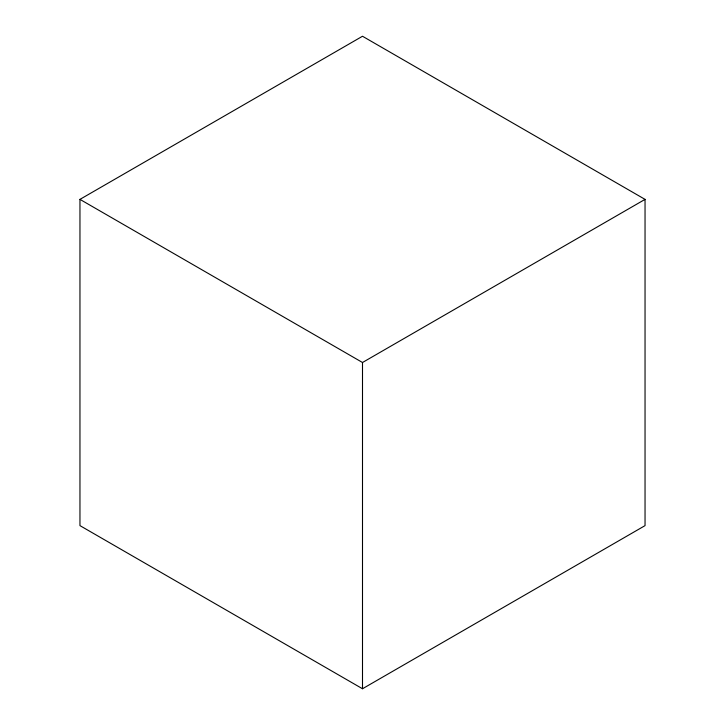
<?xml version="1.0" encoding="UTF-8"?>
<svg xmlns="http://www.w3.org/2000/svg" width="725" height="725" viewBox="0 0 725 725"><rect width="100%" height="100%" fill="white"/><g stroke="black" fill="none" stroke-linecap="round" stroke-linejoin="round"><path stroke-width="1.09" d="M79.958 199.375L362.5 36.25L645.042 199.375L645.042 525.625L362.5 688.75L79.958 525.625L79.958 199.375L362.5 362.5L645.042 199.375M362.5 362.5L362.5 688.75"/></g></svg>
